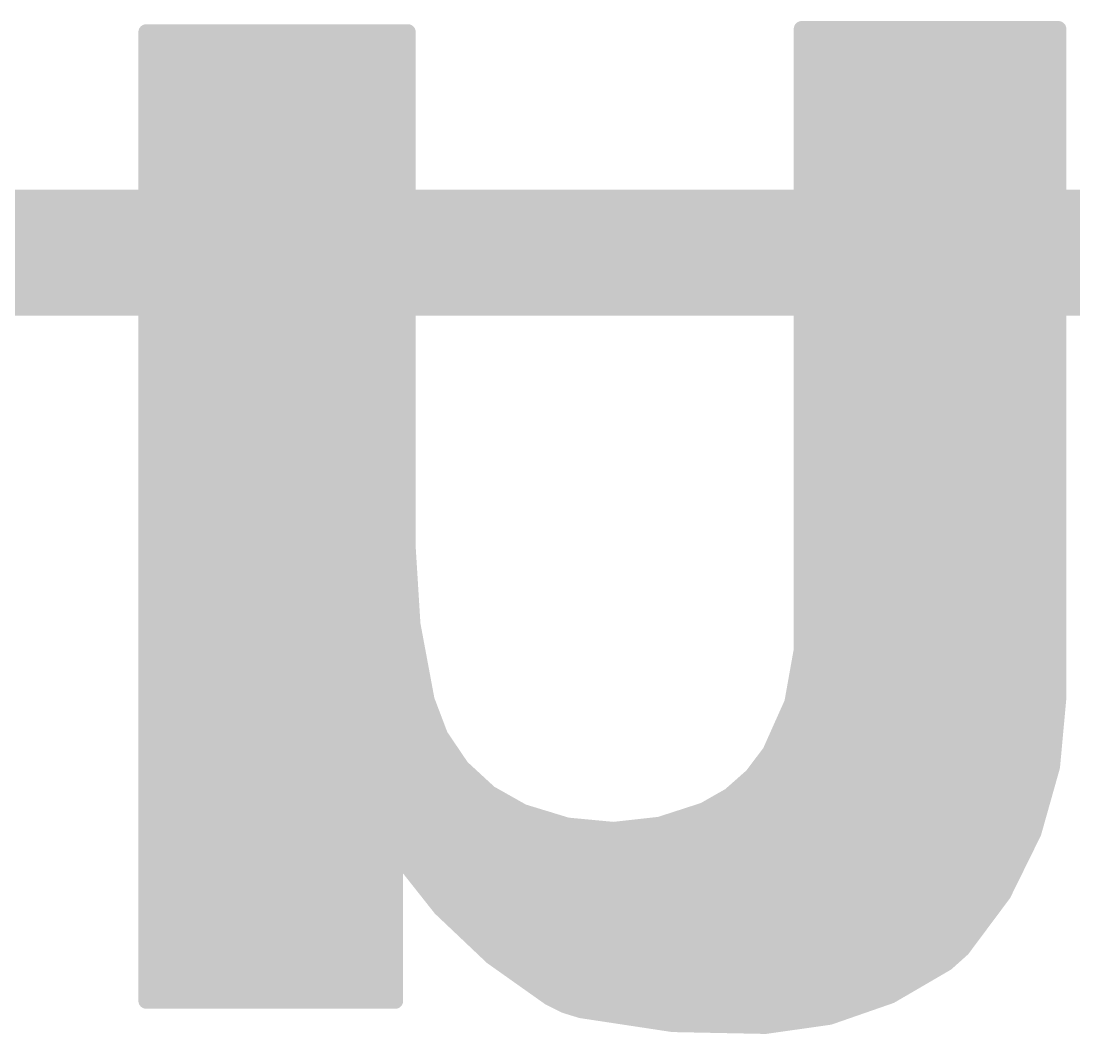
# Model space of a CAD drawing. Extents: x 0 to 48, y -23 to 79.
# Drawn here: x 22.986 to 24.683, y 40.65 to 42.283 of the extents above; entities that cross this region are included whole.
import ezdxf

# ---------------------------------------------------------------- set-up
doc = ezdxf.new("R2010")
doc.units = 0
doc.layers.add('1', color=12, linetype='CONTINUOUS')
doc.layers.add('22', color=40, linetype='CONTINUOUS')

msp = doc.modelspace()

# ---------------------------------------------------------------- linework, layer by layer
at = {"layer": '1', "const_width": 0.2032}
msp.add_lwpolyline([(28.684, 41.91), (19.576, 41.91)], dxfattribs=at)
at = {"layer": '22', "const_width": 0.0127}
for points in [[(23.1941, 42.2656, 1), (23.1813, 42.2656)], [(23.1877, 42.2719, 1), (23.1877, 42.2593)], [(23.6157, 42.2656, 1), (23.6029, 42.2656)], [(23.6093, 42.2593, 1), (23.6093, 42.2719)], [(24.2507, 42.2707, 1), (24.238, 42.2707)], [(24.2443, 42.2771, 1), (24.2443, 42.2644)], [(24.2443, 42.2719, 1), (24.2443, 42.2593)], [(24.6647, 42.2707, 1), (24.6519, 42.2707)], [(24.6583, 42.2644, 1), (24.6583, 42.2771)], [(24.6583, 42.2593, 1), (24.6583, 42.2719)], [(23.1877, 42.2465, 1), (23.1877, 42.2339)], [(23.6093, 42.2339, 1), (23.6093, 42.2465)], [(24.2443, 42.2465, 1), (24.2443, 42.2339)], [(24.6583, 42.2339, 1), (24.6583, 42.2465)], [(23.1877, 42.2212, 1), (23.1877, 42.2085)], [(23.6093, 42.2085, 1), (23.6093, 42.2212)], [(24.2443, 42.2212, 1), (24.2443, 42.2085)], [(24.6583, 42.2085, 1), (24.6583, 42.2212)], [(23.1877, 42.1957, 1), (23.1877, 42.1831)], [(23.6093, 42.1831, 1), (23.6093, 42.1957)], [(24.2443, 42.1957, 1), (24.2443, 42.1831)], [(24.6583, 42.1831, 1), (24.6583, 42.1957)], [(23.1877, 42.1703, 1), (23.1877, 42.1577)], [(23.6093, 42.1577, 1), (23.6093, 42.1703)], [(24.2443, 42.1703, 1), (24.2443, 42.1577)], [(24.6583, 42.1577, 1), (24.6583, 42.1703)], [(23.1877, 42.145, 1), (23.1877, 42.1323)], [(23.6093, 42.1323, 1), (23.6093, 42.145)], [(24.2443, 42.145, 1), (24.2443, 42.1323)], [(24.6583, 42.1323, 1), (24.6583, 42.145)], [(23.1877, 42.1195, 1), (23.1877, 42.1069)], [(23.6093, 42.1069, 1), (23.6093, 42.1195)], [(24.2443, 42.1195, 1), (24.2443, 42.1069)], [(24.6583, 42.1069, 1), (24.6583, 42.1195)], [(23.1877, 42.0941, 1), (23.1877, 42.0815)], [(23.6093, 42.0815, 1), (23.6093, 42.0941)], [(24.2443, 42.0941, 1), (24.2443, 42.0815)], [(24.6583, 42.0815, 1), (24.6583, 42.0941)], [(23.1877, 42.0688, 1), (23.1877, 42.0561)], [(23.6093, 42.0561, 1), (23.6093, 42.0688)], [(24.2443, 42.0688, 1), (24.2443, 42.0561)], [(24.6583, 42.0561, 1), (24.6583, 42.0688)], [(23.1877, 42.0433, 1), (23.1877, 42.0307)], [(23.6093, 42.0307, 1), (23.6093, 42.0433)], [(24.2443, 42.0433, 1), (24.2443, 42.0307)], [(24.6583, 42.0307, 1), (24.6583, 42.0433)], [(23.1877, 42.0179, 1), (23.1877, 42.0053)], [(23.6093, 42.0053, 1), (23.6093, 42.0179)], [(24.2443, 42.0179, 1), (24.2443, 42.0053)], [(24.6583, 42.0053, 1), (24.6583, 42.0179)], [(23.1877, 41.9926, 1), (23.1877, 41.9799)], [(23.6093, 41.9799, 1), (23.6093, 41.9926)], [(24.2443, 41.9926, 1), (24.2443, 41.9799)], [(24.6583, 41.9799, 1), (24.6583, 41.9926)], [(23.1877, 41.9671, 1), (23.1877, 41.9545)], [(23.6093, 41.9545, 1), (23.6093, 41.9671)], [(24.2443, 41.9671, 1), (24.2443, 41.9545)], [(24.6583, 41.9545, 1), (24.6583, 41.9671)], [(23.1877, 41.9417, 1), (23.1877, 41.9291)], [(23.6093, 41.9291, 1), (23.6093, 41.9417)], [(24.2443, 41.9417, 1), (24.2443, 41.9291)], [(24.6583, 41.9291, 1), (24.6583, 41.9417)], [(23.1877, 41.9164, 1), (23.1877, 41.9037)], [(23.6093, 41.9037, 1), (23.6093, 41.9164)], [(24.2443, 41.9164, 1), (24.2443, 41.9037)], [(24.6583, 41.9037, 1), (24.6583, 41.9164)], [(23.1877, 41.8909, 1), (23.1877, 41.8783)], [(23.6093, 41.8783, 1), (23.6093, 41.8909)], [(24.2443, 41.8909, 1), (24.2443, 41.8783)], [(24.6583, 41.8783, 1), (24.6583, 41.8909)], [(23.1877, 41.8655, 1), (23.1877, 41.8529)], [(23.6093, 41.8529, 1), (23.6093, 41.8655)], [(24.2443, 41.8655, 1), (24.2443, 41.8529)], [(24.6583, 41.8529, 1), (24.6583, 41.8655)], [(23.1877, 41.8402, 1), (23.1877, 41.8275)], [(23.6093, 41.8275, 1), (23.6093, 41.8402)], [(24.2443, 41.8402, 1), (24.2443, 41.8275)], [(24.6583, 41.8275, 1), (24.6583, 41.8402)], [(23.1877, 41.8147, 1), (23.1877, 41.8021)], [(23.6093, 41.8021, 1), (23.6093, 41.8147)], [(24.2443, 41.8147, 1), (24.2443, 41.8021)], [(24.6583, 41.8021, 1), (24.6583, 41.8147)], [(23.1877, 41.7893, 1), (23.1877, 41.7767)], [(23.6093, 41.7767, 1), (23.6093, 41.7893)], [(24.2443, 41.7893, 1), (24.2443, 41.7767)], [(24.6583, 41.7767, 1), (24.6583, 41.7893)], [(23.1877, 41.764, 1), (23.1877, 41.7513)], [(23.6093, 41.7513, 1), (23.6093, 41.764)], [(24.2443, 41.764, 1), (24.2443, 41.7513)], [(24.6583, 41.7513, 1), (24.6583, 41.764)], [(23.1877, 41.7385, 1), (23.1877, 41.7259)], [(23.6093, 41.7259, 1), (23.6093, 41.7385)], [(24.2443, 41.7385, 1), (24.2443, 41.7259)], [(24.6583, 41.7259, 1), (24.6583, 41.7385)], [(23.1877, 41.7131, 1), (23.1877, 41.7005)], [(23.6093, 41.7005, 1), (23.6093, 41.7131)], [(24.2443, 41.7131, 1), (24.2443, 41.7005)], [(24.6583, 41.7005, 1), (24.6583, 41.7131)], [(23.1877, 41.6878, 1), (23.1877, 41.6751)], [(23.6093, 41.6751, 1), (23.6093, 41.6878)], [(24.2443, 41.6878, 1), (24.2443, 41.6751)], [(24.6583, 41.6751, 1), (24.6583, 41.6878)], [(23.1877, 41.6623, 1), (23.1877, 41.6497)], [(23.6093, 41.6497, 1), (23.6093, 41.6623)], [(24.2443, 41.6623, 1), (24.2443, 41.6497)], [(24.6583, 41.6497, 1), (24.6583, 41.6623)], [(23.1877, 41.6369, 1), (23.1877, 41.6243)], [(23.6093, 41.6243, 1), (23.6093, 41.6369)], [(24.2443, 41.6369, 1), (24.2443, 41.6243)], [(24.6583, 41.6243, 1), (24.6583, 41.6369)], [(23.1877, 41.6116, 1), (23.1877, 41.5989)], [(23.6093, 41.5989, 1), (23.6093, 41.6116)], [(24.2443, 41.6116, 1), (24.2443, 41.5989)], [(24.6583, 41.5989, 1), (24.6583, 41.6116)], [(23.1877, 41.5861, 1), (23.1877, 41.5735)], [(23.6093, 41.5735, 1), (23.6093, 41.5861)], [(24.2443, 41.5861, 1), (24.2443, 41.5735)], [(24.6583, 41.5735, 1), (24.6583, 41.5861)], [(23.1877, 41.5607, 1), (23.1877, 41.5481)], [(23.6093, 41.5481, 1), (23.6093, 41.5607)], [(24.2443, 41.5607, 1), (24.2443, 41.5481)], [(24.6583, 41.5481, 1), (24.6583, 41.5607)], [(23.1877, 41.5354, 1), (23.1877, 41.5227)], [(23.6093, 41.5227, 1), (23.6093, 41.5354)], [(24.2443, 41.5354, 1), (24.2443, 41.5227)], [(24.6583, 41.5227, 1), (24.6583, 41.5354)], [(23.1877, 41.5099, 1), (23.1877, 41.4973)], [(23.6093, 41.4973, 1), (23.6093, 41.5099)], [(24.2443, 41.5099, 1), (24.2443, 41.4973)], [(24.6583, 41.4973, 1), (24.6583, 41.5099)], [(23.1877, 41.4845, 1), (23.1877, 41.4719)], [(23.6093, 41.4719, 1), (23.6093, 41.4845)], [(24.2443, 41.4845, 1), (24.2443, 41.4719)], [(24.6583, 41.4719, 1), (24.6583, 41.4845)], [(23.1877, 41.4592, 1), (23.1877, 41.4465)], [(23.6093, 41.4465, 1), (23.6093, 41.4592)], [(24.2443, 41.4592, 1), (24.2443, 41.4465)], [(24.6583, 41.4465, 1), (24.6583, 41.4592)], [(23.1877, 41.4337, 1), (23.1877, 41.4211)], [(23.6156, 41.4354, 1), (23.603, 41.4346)], [(23.6029, 41.435, 1), (23.6157, 41.435)], [(23.6098, 41.4211, 1), (23.6098, 41.4337)], [(24.2443, 41.4337, 1), (24.2443, 41.4211)], [(24.6583, 41.4211, 1), (24.6583, 41.4337)], [(23.1877, 41.4083, 1), (23.1877, 41.3957)], [(23.6113, 41.3957, 1), (23.6113, 41.4083)], [(24.2443, 41.4083, 1), (24.2443, 41.3957)], [(24.6583, 41.3957, 1), (24.6583, 41.4083)], [(23.1877, 41.383, 1), (23.1877, 41.3703)], [(23.6129, 41.3703, 1), (23.6129, 41.383)], [(24.2443, 41.383, 1), (24.2443, 41.3703)], [(24.6583, 41.3703, 1), (24.6583, 41.383)], [(23.1877, 41.3575, 1), (23.1877, 41.3449)], [(23.6145, 41.3449, 1), (23.6145, 41.3575)], [(24.2443, 41.3575, 1), (24.2443, 41.3449)], [(24.6583, 41.3449, 1), (24.6583, 41.3575)], [(23.1877, 41.3321, 1), (23.1877, 41.3195)], [(23.616, 41.3195, 1), (23.616, 41.3321)], [(24.2443, 41.3321, 1), (24.2443, 41.3195)], [(24.6583, 41.3195, 1), (24.6583, 41.3321)], [(23.6232, 41.312, 1), (23.6107, 41.3097)], [(23.1877, 41.3068, 1), (23.1877, 41.2941)], [(23.6106, 41.3105, 1), (23.6233, 41.3113)], [(23.6189, 41.2941, 1), (23.6189, 41.3068)], [(24.2443, 41.3068, 1), (24.2443, 41.2941)], [(24.6583, 41.2941, 1), (24.6583, 41.3068)], [(23.1877, 41.2813, 1), (23.1877, 41.2687)], [(23.6237, 41.2687, 1), (23.6237, 41.2813)], [(24.2443, 41.2813, 1), (24.2443, 41.2687)], [(24.6583, 41.2687, 1), (24.6583, 41.2813)], [(24.2506, 41.2688, 1), (24.238, 41.271)], [(24.238, 41.2699, 1), (24.2507, 41.2699)], [(23.1877, 41.2559, 1), (23.1877, 41.2433)], [(23.6284, 41.2433, 1), (23.6284, 41.2559)], [(24.2407, 41.2559, 1), (24.2407, 41.2433)], [(24.6583, 41.2433, 1), (24.6583, 41.2559)], [(23.1877, 41.2306, 1), (23.1877, 41.2179)], [(23.6331, 41.2179, 1), (23.6331, 41.2306)], [(24.2361, 41.2306, 1), (24.2361, 41.2179)], [(24.6583, 41.2179, 1), (24.6583, 41.2306)], [(23.1877, 41.2051, 1), (23.1877, 41.1925)], [(23.6457, 41.1909, 1), (23.6339, 41.1863)], [(23.6379, 41.1925, 1), (23.6379, 41.2051)], [(24.2316, 41.2051, 1), (24.2316, 41.1925)], [(24.6646, 41.1906, 1), (24.652, 41.1918)], [(24.6583, 41.1925, 1), (24.6583, 41.2051)], [(23.1877, 41.1797, 1), (23.1877, 41.1671)], [(23.6336, 41.1874, 1), (23.646, 41.1898)], [(23.6456, 41.1671, 1), (23.6456, 41.1797)], [(24.2241, 41.1797, 1), (24.2241, 41.1671)], [(24.2227, 41.1854, 1), (24.2352, 41.1831)], [(24.2348, 41.1817, 1), (24.2232, 41.1868)], [(24.6519, 41.1912, 1), (24.6647, 41.1912)], [(24.6567, 41.1671, 1), (24.6567, 41.1797)], [(23.1877, 41.1544, 1), (23.1877, 41.1417)], [(23.6552, 41.1417, 1), (23.6552, 41.1544)], [(24.2128, 41.1544, 1), (24.2128, 41.1417)], [(24.6543, 41.1417, 1), (24.6543, 41.1544)], [(23.1877, 41.1289, 1), (23.1877, 41.1163)], [(23.6669, 41.1347, 1), (23.6563, 41.1276)], [(23.6557, 41.1289, 1), (23.6675, 41.1334)], [(23.6674, 41.1163, 1), (23.6674, 41.1289)], [(24.2015, 41.1289, 1), (24.2015, 41.1163)], [(24.652, 41.1163, 1), (24.652, 41.1289)], [(24.1986, 41.101, 1), (24.1884, 41.1086)], [(23.1877, 41.1035, 1), (23.1877, 41.0909)], [(23.6845, 41.0909, 1), (23.6845, 41.1035)], [(24.1878, 41.1035, 1), (24.1878, 41.0909)], [(24.1877, 41.1074, 1), (24.1993, 41.1022)], [(24.6497, 41.0909, 1), (24.6497, 41.1035)], [(23.1877, 41.0782, 1), (23.1877, 41.0655)], [(23.7003, 41.0849, 1), (23.6917, 41.0755)], [(23.6907, 41.0766, 1), (23.7013, 41.0837)], [(23.7051, 41.0655, 1), (23.7051, 41.0782)], [(24.1687, 41.0782, 1), (24.1687, 41.0655)], [(24.6419, 41.0818, 1), (24.6545, 41.0806)], [(24.6543, 41.0795, 1), (24.6421, 41.0829)], [(24.6455, 41.0655, 1), (24.6455, 41.0782)], [(24.1596, 41.0702, 1), (24.1697, 41.0625)], [(24.1688, 41.0616, 1), (24.1604, 41.0711)], [(23.1877, 41.0527, 1), (23.1877, 41.0401)], [(23.7326, 41.0401, 1), (23.7326, 41.0527)], [(23.7443, 41.044, 1), (23.738, 41.033)], [(23.7369, 41.0338, 1), (23.7455, 41.0432)], [(24.142, 41.0527, 1), (24.142, 41.0401)], [(24.6384, 41.0401, 1), (24.6384, 41.0527)], [(23.1877, 41.0273, 1), (23.1877, 41.0147)], [(23.7722, 41.0147, 1), (23.7722, 41.0273)], [(24.1047, 41.0273, 1), (24.1047, 41.0147)], [(24.1244, 41.0393, 1), (24.1328, 41.0298)], [(24.1317, 41.0291, 1), (24.1254, 41.0401)], [(24.6312, 41.0147, 1), (24.6312, 41.0273)], [(23.7966, 41.0144, 1), (23.7928, 41.0022)], [(23.7916, 41.0028, 1), (23.7978, 41.0138)], [(24.0837, 41.0163, 1), (24.0899, 41.0053)], [(24.0888, 41.0048, 1), (24.0848, 41.0168)], [(23.1877, 41.002, 1), (23.1877, 40.9893)], [(23.8362, 40.9893, 1), (23.8362, 41.002)], [(23.867, 40.9927, 1), (23.8658, 40.9801)], [(23.8645, 40.9803, 1), (23.8682, 40.9925)], [(24.0135, 40.9937, 1), (24.0175, 40.9816)], [(24.0162, 40.9813, 1), (24.0148, 40.994)], [(24.04, 41.002, 1), (24.04, 40.9893)], [(24.6241, 40.9893, 1), (24.6241, 41.002)], [(23.1877, 40.9766, 1), (23.1877, 40.9639)], [(23.9403, 40.9857, 1), (23.9417, 40.9731)], [(23.9404, 40.9731, 1), (23.9416, 40.9857)], [(24.6121, 40.9766, 1), (24.6244, 40.9732)], [(24.6239, 40.9721, 1), (24.6125, 40.9777)], [(24.6159, 40.9639, 1), (24.6159, 40.9766)], [(23.1877, 40.9511, 1), (23.1877, 40.9385)], [(23.589, 40.9487, 1), (23.589, 40.936)], [(23.5954, 40.9423, 1), (23.5827, 40.9423)], [(23.5965, 40.9462, 1), (23.5865, 40.9384)], [(23.5915, 40.936, 1), (23.5915, 40.9487)], [(24.6034, 40.9385, 1), (24.6034, 40.9511)], [(23.1877, 40.9258, 1), (23.1877, 40.9131)], [(23.589, 40.9131, 1), (23.589, 40.9258)], [(23.6096, 40.9258, 1), (23.6096, 40.9131)], [(24.5909, 40.9131, 1), (24.5909, 40.9258)], [(23.1877, 40.9004, 1), (23.1877, 40.8877)], [(23.589, 40.8877, 1), (23.589, 40.9004)], [(23.6297, 40.9004, 1), (23.6297, 40.8877)], [(24.5784, 40.8877, 1), (24.5784, 40.9004)], [(23.1877, 40.8749, 1), (23.1877, 40.8623)], [(23.589, 40.8623, 1), (23.589, 40.8749)], [(23.6498, 40.8749, 1), (23.6498, 40.8623)], [(24.5637, 40.8786, 1), (24.5751, 40.873)], [(24.564, 40.8623, 1), (24.564, 40.8749)], [(24.5745, 40.872, 1), (24.5643, 40.8796)], [(23.6666, 40.8575, 1), (23.6578, 40.8483)], [(23.6572, 40.849, 1), (23.6672, 40.8569)], [(23.1877, 40.8496, 1), (23.1877, 40.8369)], [(23.589, 40.8369, 1), (23.589, 40.8496)], [(23.6725, 40.8496, 1), (23.6725, 40.8369)], [(24.5451, 40.8369, 1), (24.5451, 40.8496)], [(23.1877, 40.8242, 1), (23.1877, 40.8115)], [(23.589, 40.8115, 1), (23.589, 40.8242)], [(23.6992, 40.8242, 1), (23.6992, 40.8115)], [(24.5262, 40.8115, 1), (24.5262, 40.8242)], [(23.1877, 40.7987, 1), (23.1877, 40.7861)], [(23.589, 40.7861, 1), (23.589, 40.7987)], [(23.726, 40.7987, 1), (23.726, 40.7861)], [(24.4983, 40.7911, 1), (24.5085, 40.7835)], [(24.5076, 40.7826, 1), (24.4992, 40.792)], [(24.5072, 40.7861, 1), (24.5072, 40.7987)], [(23.1877, 40.7734, 1), (23.1877, 40.7607)], [(23.589, 40.7607, 1), (23.589, 40.7734)], [(23.7486, 40.7797, 1), (23.7412, 40.7693)], [(23.7405, 40.7699, 1), (23.7493, 40.7791)], [(23.7555, 40.7734, 1), (23.7555, 40.7607)], [(24.4812, 40.759, 1), (24.4748, 40.77)], [(24.4808, 40.7607, 1), (24.4808, 40.7734)], [(24.4738, 40.7692, 1), (24.4822, 40.7598)], [(23.1877, 40.748, 1), (23.1877, 40.7353)], [(23.589, 40.7353, 1), (23.589, 40.748)], [(23.7913, 40.748, 1), (23.7913, 40.7353)], [(24.4387, 40.7353, 1), (24.4387, 40.748)], [(23.1877, 40.7225, 1), (23.1877, 40.7099)], [(23.589, 40.7099, 1), (23.589, 40.7225)], [(23.8272, 40.7225, 1), (23.8272, 40.7099)], [(24.3952, 40.7099, 1), (24.3952, 40.7225)], [(23.1813, 40.7035, 1), (23.1941, 40.7035)], [(23.1877, 40.7099, 1), (23.1877, 40.6972)], [(23.5827, 40.7035, 1), (23.5954, 40.7035)], [(23.589, 40.6972, 1), (23.589, 40.7099)], [(23.8407, 40.7143, 1), (23.8351, 40.7029)], [(23.8342, 40.7034, 1), (23.8416, 40.7138)], [(23.8643, 40.7024, 1), (23.8606, 40.6903)], [(23.8596, 40.6907, 1), (23.8653, 40.702)], [(24.3846, 40.7174, 1), (24.391, 40.7064)], [(24.3899, 40.7059, 1), (24.3857, 40.7179)], [(23.8805, 40.6972, 1), (23.8805, 40.6845)], [(23.8897, 40.6946, 1), (23.8877, 40.682)], [(23.8868, 40.6822, 1), (23.8906, 40.6944)], [(24.3271, 40.6845, 1), (24.3271, 40.6972)], [(24.0366, 40.6723, 1), (24.0363, 40.6596)], [(24.0355, 40.6597, 1), (24.0374, 40.6722)], [(24.0628, 40.6718, 1), (24.0628, 40.6591)], [(24.185, 40.6692, 1), (24.1868, 40.6566)], [(24.1858, 40.6566, 1), (24.186, 40.6692)], [(24.2035, 40.6591, 1), (24.2035, 40.6718)], [(24.2872, 40.6836, 1), (24.2913, 40.6716)], [(24.2901, 40.6713, 1), (24.2883, 40.6839)]]:
    msp.add_lwpolyline(points, format="xyb", dxfattribs=at)
at = {"layer": '22', "const_width": 0.0254}
for points in [[(23.1877, 40.7035), (23.1877, 42.2656)], [(23.1877, 42.2656), (23.6093, 42.2656)], [(23.6093, 42.2656), (23.6093, 41.435)], [(24.2443, 41.2699), (24.2443, 42.2707)], [(24.2443, 42.2707), (24.6583, 42.2707)], [(24.2443, 42.2656), (24.6583, 42.2656)], [(24.6583, 42.2707), (24.6583, 41.1912)], [(23.1877, 42.2402), (23.6093, 42.2402)], [(24.2443, 42.2402), (24.6583, 42.2402)], [(23.1877, 42.2148), (23.6093, 42.2148)], [(24.2443, 42.2148), (24.6583, 42.2148)], [(23.1877, 42.1894), (23.6093, 42.1894)], [(24.2443, 42.1894), (24.6583, 42.1894)], [(23.1877, 42.164), (23.6093, 42.164)], [(24.2443, 42.164), (24.6583, 42.164)], [(23.1877, 42.1386), (23.6093, 42.1386)], [(24.2443, 42.1386), (24.6583, 42.1386)], [(23.1877, 42.1132), (23.6093, 42.1132)], [(24.2443, 42.1132), (24.6583, 42.1132)], [(23.1877, 42.0878), (23.6093, 42.0878)], [(24.2443, 42.0878), (24.6583, 42.0878)], [(23.1877, 42.0624), (23.6093, 42.0624)], [(24.2443, 42.0624), (24.6583, 42.0624)], [(23.1877, 42.037), (23.6093, 42.037)], [(24.2443, 42.037), (24.6583, 42.037)], [(23.1877, 42.0116), (23.6093, 42.0116)], [(24.2443, 42.0116), (24.6583, 42.0116)], [(23.1877, 41.9862), (23.6093, 41.9862)], [(24.2443, 41.9862), (24.6583, 41.9862)], [(23.1877, 41.9608), (23.6093, 41.9608)], [(24.2443, 41.9608), (24.6583, 41.9608)], [(23.1877, 41.9354), (23.6093, 41.9354)], [(24.2443, 41.9354), (24.6583, 41.9354)], [(23.1877, 41.91), (23.6093, 41.91)], [(24.2443, 41.91), (24.6583, 41.91)], [(23.1877, 41.8846), (23.6093, 41.8846)], [(24.2443, 41.8846), (24.6583, 41.8846)], [(23.1877, 41.8592), (23.6093, 41.8592)], [(24.2443, 41.8592), (24.6583, 41.8592)], [(23.1877, 41.8338), (23.6093, 41.8338)], [(24.2443, 41.8338), (24.6583, 41.8338)], [(23.1877, 41.8084), (23.6093, 41.8084)], [(24.2443, 41.8084), (24.6583, 41.8084)], [(23.1877, 41.783), (23.6093, 41.783)], [(24.2443, 41.783), (24.6583, 41.783)], [(23.1877, 41.7576), (23.6093, 41.7576)], [(24.2443, 41.7576), (24.6583, 41.7576)], [(23.1877, 41.7322), (23.6093, 41.7322)], [(24.2443, 41.7322), (24.6583, 41.7322)], [(23.1877, 41.7068), (23.6093, 41.7068)], [(24.2443, 41.7068), (24.6583, 41.7068)], [(23.1877, 41.6814), (23.6093, 41.6814)], [(24.2443, 41.6814), (24.6583, 41.6814)], [(23.1877, 41.656), (23.6093, 41.656)], [(24.2443, 41.656), (24.6583, 41.656)], [(23.1877, 41.6306), (23.6093, 41.6306)], [(24.2443, 41.6306), (24.6583, 41.6306)], [(23.1877, 41.6052), (23.6093, 41.6052)], [(24.2443, 41.6052), (24.6583, 41.6052)], [(23.1877, 41.5798), (23.6093, 41.5798)], [(24.2443, 41.5798), (24.6583, 41.5798)], [(23.1877, 41.5544), (23.6093, 41.5544)], [(24.2443, 41.5544), (24.6583, 41.5544)], [(23.1877, 41.529), (23.6093, 41.529)], [(24.2443, 41.529), (24.6583, 41.529)], [(23.1877, 41.5036), (23.6093, 41.5036)], [(24.2443, 41.5036), (24.6583, 41.5036)], [(23.1877, 41.4782), (23.6093, 41.4782)], [(24.2443, 41.4782), (24.6583, 41.4782)], [(23.1877, 41.4528), (23.6093, 41.4528)], [(24.2443, 41.4528), (24.6583, 41.4528)], [(23.1877, 41.4274), (23.6098, 41.4274)], [(23.6093, 41.435), (23.617, 41.3109)], [(24.2443, 41.4274), (24.6583, 41.4274)], [(23.1877, 41.402), (23.6113, 41.402)], [(24.2443, 41.402), (24.6583, 41.402)], [(23.1877, 41.3766), (23.6129, 41.3766)], [(24.2443, 41.3766), (24.6583, 41.3766)], [(23.1877, 41.3512), (23.6145, 41.3512)], [(24.2443, 41.3512), (24.6583, 41.3512)], [(23.1877, 41.3258), (23.616, 41.3258)], [(24.2443, 41.3258), (24.6583, 41.3258)], [(23.617, 41.3109), (23.6398, 41.1886)], [(23.1877, 41.3004), (23.6189, 41.3004)], [(24.2443, 41.3004), (24.6583, 41.3004)], [(23.1877, 41.275), (23.6237, 41.275)], [(24.2443, 41.275), (24.6583, 41.275)], [(24.229, 41.1842), (24.2443, 41.2699)], [(23.1877, 41.2496), (23.6284, 41.2496)], [(24.2407, 41.2496), (24.6583, 41.2496)], [(23.1877, 41.2242), (23.6331, 41.2242)], [(24.2361, 41.2242), (24.6583, 41.2242)], [(23.1877, 41.1988), (23.6379, 41.1988)], [(23.6398, 41.1886), (23.6616, 41.1311)], [(24.2316, 41.1988), (24.6583, 41.1988)], [(24.6583, 41.1912), (24.6482, 41.0812)], [(23.1877, 41.1734), (23.6456, 41.1734)], [(24.1935, 41.1048), (24.229, 41.1842)], [(24.2241, 41.1734), (24.6567, 41.1734)], [(23.1877, 41.148), (23.6552, 41.148)], [(24.2128, 41.148), (24.6543, 41.148)], [(23.1877, 41.1226), (23.6674, 41.1226)], [(23.6616, 41.1311), (23.696, 41.0802)], [(24.2015, 41.1226), (24.652, 41.1226)], [(24.1646, 41.0664), (24.1935, 41.1048)], [(23.1877, 41.0972), (23.6845, 41.0972)], [(24.1878, 41.0972), (24.6497, 41.0972)], [(23.1877, 41.0718), (23.7051, 41.0718)], [(23.696, 41.0802), (23.7412, 41.0385)], [(24.1687, 41.0718), (24.6455, 41.0718)], [(24.6482, 41.0812), (24.6182, 40.9749)], [(24.1286, 41.0346), (24.1646, 41.0664)], [(23.1877, 41.0464), (23.7326, 41.0464)], [(23.7412, 41.0385), (23.7947, 41.0083)], [(24.142, 41.0464), (24.6384, 41.0464)], [(23.1877, 41.021), (23.7722, 41.021)], [(24.0868, 41.0108), (24.1286, 41.0346)], [(24.1047, 41.021), (24.6312, 41.021)], [(23.7947, 41.0083), (23.8664, 40.9864)], [(24.0155, 40.9877), (24.0868, 41.0108)], [(23.1877, 40.9956), (23.8362, 40.9956)], [(23.8664, 40.9864), (23.941, 40.9794)], [(23.941, 40.9794), (24.0155, 40.9877)], [(24.04, 40.9956), (24.6241, 40.9956)], [(23.1877, 40.9702), (24.6159, 40.9702)], [(24.6182, 40.9749), (24.5694, 40.8758)], [(23.1877, 40.9448), (24.6034, 40.9448)], [(23.5915, 40.9423), (23.589, 40.9423)], [(23.589, 40.9423), (23.589, 40.7035)], [(23.6622, 40.8529), (23.5915, 40.9423)], [(23.1877, 40.9194), (23.589, 40.9194)], [(23.6096, 40.9194), (24.5909, 40.9194)], [(23.1877, 40.894), (23.589, 40.894)], [(23.6297, 40.894), (24.5784, 40.894)], [(23.1877, 40.8686), (23.589, 40.8686)], [(23.6498, 40.8686), (24.564, 40.8686)], [(24.5694, 40.8758), (24.5034, 40.7873)], [(23.7449, 40.7745), (23.6622, 40.8529)], [(23.1877, 40.8432), (23.589, 40.8432)], [(23.6725, 40.8432), (24.5451, 40.8432)], [(23.1877, 40.8178), (23.589, 40.8178)], [(23.6992, 40.8178), (24.5262, 40.8178)], [(23.1877, 40.7924), (23.589, 40.7924)], [(23.726, 40.7924), (24.5072, 40.7924)], [(24.5034, 40.7873), (24.478, 40.7645)], [(23.1877, 40.767), (23.589, 40.767)], [(23.8379, 40.7086), (23.7449, 40.7745)], [(23.7555, 40.767), (24.4808, 40.767)], [(24.478, 40.7645), (24.3878, 40.7119)], [(23.1877, 40.7416), (23.589, 40.7416)], [(23.7913, 40.7416), (24.4387, 40.7416)], [(23.1877, 40.7162), (23.589, 40.7162)], [(23.8272, 40.7162), (24.3952, 40.7162)], [(23.589, 40.7035), (23.1877, 40.7035)], [(23.8625, 40.6963), (23.8379, 40.7086)], [(23.8887, 40.6883), (23.8625, 40.6963)], [(24.3878, 40.7119), (24.2892, 40.6776)], [(23.8805, 40.6908), (24.3271, 40.6908)], [(24.0365, 40.6659), (23.8887, 40.6883)], [(24.1859, 40.6629), (24.0365, 40.6659)], [(24.0628, 40.6654), (24.2035, 40.6654)], [(24.2892, 40.6776), (24.1859, 40.6629)]]:
    msp.add_lwpolyline(points, dxfattribs=at)

doc.saveas('drawing.dxf')
